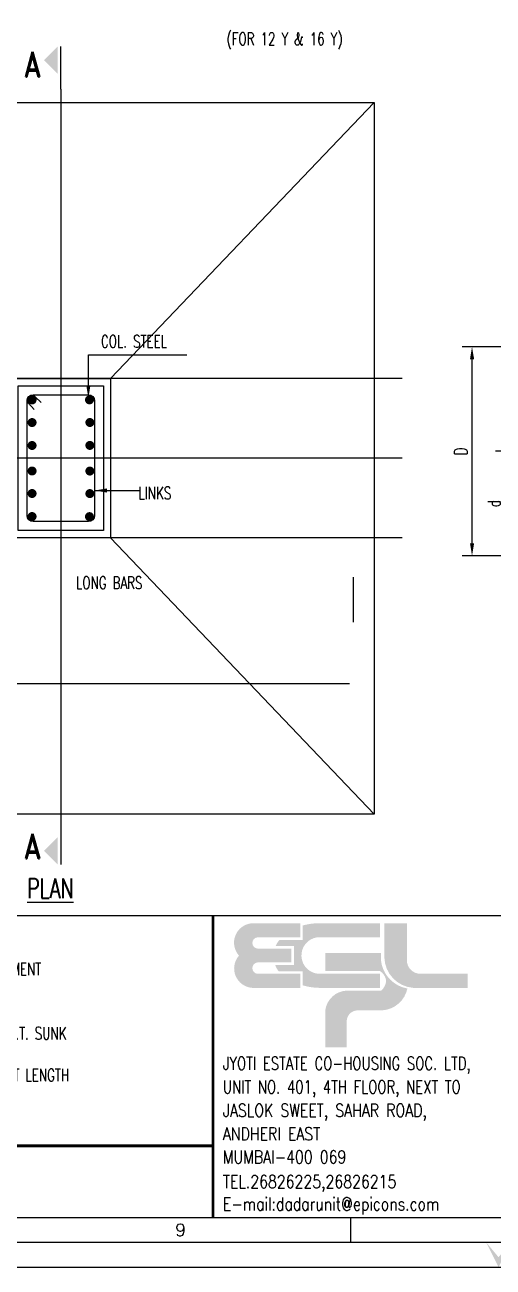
# Model space of a CAD drawing. Extents: x 489124 to 794428, y -356295 to -29813.
# Drawn here: x 766376 to 775787, y -160534 to -135567 of the extents above; entities that cross this region are included whole.
import ezdxf
from ezdxf.enums import TextEntityAlignment as Align
from ezdxf.lldxf.tags import DXFTag

# ---------------------------------------------------------------- set-up
doc = ezdxf.new("R2010")
doc.units = 0
doc.header["$LTSCALE"] = 500
doc.header["$MEASUREMENT"] = 0
doc.layers.get('DEFPOINTS').update_dxf_attribs({"color": 4})
for name, color, linetype, lineweight in [('00 ECPL LOGO', 250, 'Continuous', 20), ('00 ELEV-2', 9, 'Continuous', 30), ('HEADING-TXT', 1, 'Continuous', 25)]:
    doc.layers.add(name, color=color, linetype=linetype, lineweight=lineweight)
for name, color, linetype in [('CEN', 8, 'CENTER'), ('COL', 1, 'Continuous'), ('DIM', 5, 'Continuous'), ('FOOT', 4, 'Continuous'), ('notes', 1, 'Continuous'), ('PNA', 10, 'Continuous'), ('S-TEXT-1', 4, 'Continuous'), ('SECT', 1, 'Continuous'), ('STEEL', 6, 'Continuous'), ('TXT', 4, 'Continuous'), ('TXT1', 2, 'Continuous')]:
    doc.layers.add(name, color=color, linetype=linetype)
doc.styles.add('ROMAND', font='romand')
doc.styles.add('ROMANS', font='r.shx', dxfattribs={"width": 0.7, "bigfont": 'bigfont.shx'})
tags = doc.linetypes.add('CENTER', pattern=[2, 1.25, -0.25, 0.25, -0.25]).pattern_tags.tags
tags[10:11] = [DXFTag(74, 4), DXFTag(75, 0), DXFTag(340, '0'), DXFTag(46, 1.0), DXFTag(50, 0.0), DXFTag(44, 0.0), DXFTag(45, 0.0)]
tags[8:9] = [DXFTag(74, 4), DXFTag(75, 0), DXFTag(340, '0'), DXFTag(46, 1.0), DXFTag(50, 0.0), DXFTag(44, 0.0), DXFTag(45, 0.0)]
tags[6:7] = [DXFTag(74, 4), DXFTag(75, 0), DXFTag(340, '0'), DXFTag(46, 1.0), DXFTag(50, 0.0), DXFTag(44, 0.0), DXFTag(45, 0.0)]
tags[4:5] = [DXFTag(74, 4), DXFTag(75, 0), DXFTag(340, '0'), DXFTag(46, 1.0), DXFTag(50, 0.0), DXFTag(44, 0.0), DXFTag(45, 0.0)]
tags = doc.linetypes.add('HIDDEN', pattern=[0.375, 0.25, -0.125]).pattern_tags.tags
tags[6:7] = [DXFTag(74, 4), DXFTag(75, 0), DXFTag(340, '0'), DXFTag(46, 1.0), DXFTag(50, 0.0), DXFTag(44, 0.0), DXFTag(45, 0.0)]
tags[4:5] = [DXFTag(74, 4), DXFTag(75, 0), DXFTag(340, '0'), DXFTag(46, 1.0), DXFTag(50, 0.0), DXFTag(44, 0.0), DXFTag(45, 0.0)]
doc.dimstyles.new('dim25', dxfattribs={"dimtxt": 250, "dimasz": 250, "dimexe": 200, "dimexo": 200, "dimgap": 100, "dimtad": 1, "dimdec": 0, "dimlfac": 0.25, "dimzin": 0, "dimdsep": 46, "dimtxsty": 'ROMANS', "dimcen": 0, "dimclrd": 5, "dimclre": 5, "dimclrt": 4, "dimadec": 0, "dimazin": 0, "dimtfac": 1, "dimtdec": 0, "dimtix": 1, "dimtofl": 0, "dimtmove": 2, "dimatfit": 3, "dimfxl": 0, "dimtolj": 1, "dimtzin": 0, "dimlwd": -1, "dimlwe": -1, "dimarcsym": 0})

# ---------------------------------------------------------------- blocks, each defined once
blk = doc.blocks.new('*D589')
at = {"layer": 'DEFPOINTS', "color": 0}
for p in [(775363, -142037), (781042, -142037), (776142, -146237)]:
    blk.add_point(p, dxfattribs=at)
at = {"layer": 'DIM', "color": 5}
for p, q in [((780842, -142037), (775163, -142037)), ((775363, -145987), (775363, -142287)), ((775942, -146237), (775163, -146237))]:
    blk.add_line(p, q, dxfattribs=at)
for points in [[(775322, -142287), (775405, -142287), (775363, -142037)], [(775322, -145987), (775405, -145987), (775363, -146237)]]:
    blk.add_solid(points, dxfattribs=at)
at = {"layer": 'DIM', "color": 4, "insert": (775138, -144137), "char_height": 250, "attachment_point": 5, "rotation": 90, "style": 'ROMANS'}
blk.add_mtext('\\A1;{\\A1;D}', dxfattribs=at)
blk = doc.blocks.new('FOLDER')
at = {"layer": 'PNA'}
for points in [[(-1250, 2500), (0, 0), (0, 1000)], [(1250, 2500), (0, 0), (0, 1000)]]:
    blk.add_solid(points, dxfattribs=at)
blk = doc.blocks.new('ecpl logo')
at = {"layer": '00 ECPL LOGO'}
for color, points in [(256, [(351, -827, 0.621111), (586, -1401), (1442, -1401), (1442, -1151), (682, -1151, -0.917622), (682, -948), (1285, -948), (1285, -702), (682, -702, -0.926164), (682, -501), (1442, -501), (1442, -251), (581, -251, 0.621111), (351, -827)]), (152, [(2940, -251), (2940, -863, 0.384329), (3453, -1401), (4422, -1401), (4422, -1151), (3582, -1151, -0.414214), (3340, -908), (3340, -251)]), (140, [(1887, -779), (1887, -1102), (2862, -1102, -0.232111), (2971, -1281, -0.194401), (2883, -1450), (2269, -1450, 0.364674), (1887, -1802), (1887, -2463), (2269, -2463), (2269, -1996, -0.414214), (2462, -1802), (2899, -1802, 0.338499), (3350, -1412, -0.371272), (2877, -839), (2877, -779)])]:
    blk.add_hatch(color=color, dxfattribs=at).paths.add_polyline_path(points)
h = blk.add_hatch(color=253, dxfattribs=at)
h.dxf.hatch_style = 1
h.paths.add_polyline_path([(995, -993, 0.07148), (1056, -1106), (1486, -1106), (1486, -1356, 0.065387), (1776, -1401), (2862, -1401), (2862, -1151), (1776, -1151, -0.910826), (1742, -501), (2862, -501), (2862, -251), (1776, -251, 0.069483), (1486, -291), (1486, -546), (1071, -546, 0.072407), (1003, -657), (1329, -657), (1329, -993)])
blk = doc.blocks.new('A1')
at = {"color": 1}
blk.add_line((81794, 6959), (1969, 6959), dxfattribs=at)
at = {"flags": 128}
blk.add_lwpolyline([(0, 0), (82779, 0), (82779, 58231), (0, 58231)], close=True, dxfattribs=at)
at = {"color": 1, "const_width": 56.6}
for points in [[(58867, 984), (58867, 6959)], [(42226, 985), (42226, 2401), (58867, 2401)]]:
    blk.add_lwpolyline(points, dxfattribs=at)
at = {"layer": 'PNA'}
blk.add_line((61592, 984), (61592, 492), dxfattribs=at)
at = {"layer": 'PNA', "color": 1}
for points in [[(984, 492), (82287, 492), (82287, 57739), (984, 57739)], [(1969, 984), (81794, 984), (81794, 57247), (1969, 57247)]]:
    blk.add_lwpolyline(points, close=True, dxfattribs=at)
at = {"layer": '00 ELEV-2', "xscale": 1.111872376440616, "yscale": 1.111872376440616, "zscale": 1.111872376440616}
blk.add_blockref('ecpl logo', (58991, 7088), dxfattribs=at)
at = {"layer": 'PNA', "xscale": 0.1968578388914466, "yscale": 0.1968578388914466, "zscale": 0.1968578388914466}
blk.add_blockref('FOLDER', (64520, 0), dxfattribs=at)
at = {"layer": 'PNA', "style": 'ROMANS'}
blk.add_text('9', height=246, dxfattribs=at).set_placement((58226, 738), align=Align.MIDDLE)
at = {"layer": 'S-TEXT-1', "style": 'ROMANS'}
for s, height, width, p in [('JYOTI ESTATE CO-HOUSING SOC. LTD,', 256.46, 0.75, (59062, 3906, 7)), ('UNIT NO. 401, 4TH FLOOR, NEXT TO', 256.46, 0.75, (59062, 3441, 7)), ('JASLOK SWEET, SAHAR ROAD,', 255.53, 0.8, (59062, 2977, 7)), ('ANDHERI EAST', 255.53, 0.8, (59062, 2512, 7)), ('MUMBAI-400 069', 255.53, 0.8, (59062, 2054, 7)), ('TEL.26826225,26826215', 255.53, 0.8, (59062, 1567, 7)), ('E-mail:dadarunit@epicons.com', 255.53, 0.8, (59062, 1125, 7))]:
    blk.add_text(s, height=height, dxfattribs=dict(at, width=width)).set_placement(p)
blk = doc.blocks.new('*D682')
at = {"layer": 'DEFPOINTS', "color": 0}
for p in [(776032, -144137), (776742, -144137), (776811, -146237)]:
    blk.add_point(p, dxfattribs=at)
at = {"layer": 'DIM', "color": 5}
for p, q in [((776542, -144137), (775832, -144137)), ((776032, -145987), (776032, -144387)), ((776611, -146237), (775832, -146237))]:
    blk.add_line(p, q, dxfattribs=at)
for points in [[(775991, -144387), (776074, -144387), (776032, -144137)], [(775991, -145987), (776074, -145987), (776032, -146237)]]:
    blk.add_solid(points, dxfattribs=at)
at = {"layer": 'DIM', "color": 4, "insert": (775807, -145187), "char_height": 250, "attachment_point": 5, "rotation": 90, "style": 'ROMANS'}
blk.add_mtext('\\A1;d', dxfattribs=at)

msp = doc.modelspace()

# ---------------------------------------------------------------- linework, layer by layer
msp.add_line((772979.318, -147570.779), (772979.318, -146668.441))
at = {"layer": 'CEN'}
for p, q in [((767099.335, -136860.046), (767099.335, -151582.279)), ((773959.483, -142676.704), (760490.848, -142676.704)), ((773959.483, -144276.704), (760490.848, -144276.704)), ((773959.483, -145876.704), (760490.848, -145876.704))]:
    msp.add_line(p, q, dxfattribs=at)
at = {"layer": 'COL', "color": 4}
for points in [[(766097.153, -145876.704), (766097.153, -142676.704), (768100.045, -142676.704), (768100.045, -145876.704)], [(766242.432, -145731.291), (766242.432, -142822.118), (767956.239, -142822.118), (767956.239, -145731.291)]]:
    msp.add_lwpolyline(points, close=True, dxfattribs=at)
at = {"layer": 'DEFPOINTS', "color": 0, "linetype": 'ByBlock'}
for p in [(768100.045, -142721.342), (767956.239, -142822.118)]:
    msp.add_point(p, dxfattribs=at)
at = {"layer": 'DIM'}
msp.add_lwpolyline([(772979.318, -147035.202, 0, 210.546, 0), (772528.149, -147035.202, 0, 0, 0), (772979.318, -147035.202, 0, 0, 0), (761655.258, -147035.202, 210.546, 0, 0), (761204.089, -147035.202, 210.546, 0, 0)], format="xyseb", dxfattribs=at)
at = {"layer": 'FOOT', "linetype": 'HIDDEN', "ltscale": 5}
for p, q in [((773392.95, -137124.496), (768100.045, -142676.704)), ((768100.045, -145876.704), (773392.95, -151428.912))]:
    msp.add_line(p, q, dxfattribs=at)
msp.add_lwpolyline([(760798.074, -137124.496), (773392.95, -137124.496), (773392.95, -151428.912), (760798.074, -151428.912)], close=True, dxfattribs=at)
at = {"layer": 'SECT'}
for p, q in [((767099.335, -136860.046), (767099.335, -136000.063)), ((767099.335, -151582.279), (767099.335, -152443.187))]:
    msp.add_line(p, q, dxfattribs=at)
for points in [[(767035.89, -136554.21), (767035.89, -136000.063), (766759.61, -136277.93)], [(767035.89, -151889.04), (767035.89, -152443.187), (766759.61, -152165.32)]]:
    msp.add_solid(points, dxfattribs=at)
at = {"layer": 'STEEL'}
msp.add_line((761162.652, -148800.803), (772899.08, -148800.803), dxfattribs=at)
msp.add_lwpolyline([(766422.9, -145430.511), (766422.9, -143122.897, -0.414213562), (766543.212, -143002.585), (767655.459, -143002.585, -0.414213562), (767775.771, -143122.897), (767775.771, -145430.511, -0.414213562), (767655.459, -145550.823), (766543.212, -145550.823, -0.414213562)], format="xyb", close=True, dxfattribs=at)
for points in [[(766563.367, -143294.033), (766447.954, -143171.626, -1), (766579.259, -143047.822), (766599.105, -143054.351)], [(766703.101, -143158.347), (766584.14, -143039.386, 1), (766456.53, -143166.995), (766462.473, -143187.024)]]:
    msp.add_lwpolyline(points, format="xyb", dxfattribs=at)
at = {"layer": 'STEEL', "const_width": 90.234}
for points in [[(766476.816, -143105.019, 1), (766567.05, -143105.019, 1)], [(767720.246, -143103.457, -1), (767630.012, -143103.457, -1)], [(766476.816, -143559.519, 1), (766567.05, -143559.519, 1)], [(767728.246, -143557.957, -1), (767638.012, -143557.957, -1)], [(766476.816, -144020.534, 1), (766567.05, -144020.534, 1)], [(767728.246, -144018.972, -1), (767638.012, -144018.972, -1)], [(766476.816, -144532.874, -1), (766567.05, -144532.874, -1)], [(767728.246, -144534.436, 1), (767638.012, -144534.436, 1)], [(766476.816, -144985.389, -1), (766567.05, -144985.389, -1)], [(767728.246, -144986.951, 1), (767638.012, -144986.951, 1)], [(766476.816, -145448.389, -1), (766567.05, -145448.389, -1)], [(767720.246, -145449.951, 1), (767630.012, -145449.951, 1)]]:
    msp.add_lwpolyline(points, format="xyb", close=True, dxfattribs=at)

# ---------------------------------------------------------------- block references
at = {"xscale": 1.01500000001397, "yscale": 1.01500000001397, "zscale": 1.01500000001397}
msp.add_blockref('A1', (710407.925, -160533.5), dxfattribs=at)

# ---------------------------------------------------------------- texts
at = {"layer": 'HEADING-TXT', "color": 6, "style": 'ROMANS', "width": 0.7}
msp.add_text('%%uPLAN', height=400, dxfattribs=at).set_placement((766888.482, -152920.219), align=Align.MIDDLE)
at = {"layer": 'notes', "color": 4, "style": 'ROMANS', "width": 0.7}
for s, p in [('REINFORCEMENT', (764814.148, -154667)), ('R/S......... REGULAR W.R.T. SUNK', (763343.165, -155958.072)), ('Ld............ DEVELOPMENT LENGTH', (763343.165, -156798.572))]:
    msp.add_text(s, height=250, dxfattribs=at).set_placement(p)
at = {"layer": 'TXT', "style": 'ROMANS', "width": 0.7}
msp.add_text('(FOR 12 Y & 16 Y)', height=250, dxfattribs=at).set_placement((771594.482, -135866.544), align=Align.MIDDLE)
for s, p in [('COL. STEEL', (767905.608, -142053.604)), ('LINKS', (768660.072, -145102.041)), ('LONG BARS', (767404.088, -146903.13))]:
    msp.add_text(s, height=250, dxfattribs=at).set_placement(p)
at = {"layer": 'TXT1', "style": 'ROMAND', "width": 0.8}
for p in [(766531.923, -136359.756), (766531.923, -152073.756)]:
    msp.add_text('A', height=500, dxfattribs=at).set_placement(p, align=Align.MIDDLE)

# ---------------------------------------------------------------- dimensions: what is measured, and where the dimension line sits
at = {"layer": 'DIM'}
for base, p1, p2, text, picture, middle in [((775363.365, -142036.787), (776141.865, -146236.787), (781041.865, -142036.787), '{\\A1;D}', '*D589', (775138.365, -144136.787)), ((776032.365, -144136.787), (776810.865, -146236.787), (776741.865, -144136.787), 'd', '*D682', (775807.365, -145186.787))]:
    dim = msp.add_linear_dim(base=base, p1=p1, p2=p2, angle=90, text=text, dimstyle='dim25', dxfattribs=at)
    dim.commit()
    dim.dimension.update_dxf_attribs({"geometry": picture, "text_midpoint": middle})

# ---------------------------------------------------------------- leaders
for points in [[(767653.328, -143065.179), (767653.328, -142201.243), (769631.05, -142201.243)], [(767775.771, -144925.018), (768689.929, -144925.018)]]:
    msp.add_leader(points, dimstyle='dim25', dxfattribs=at)

doc.saveas('drawing.dxf')
